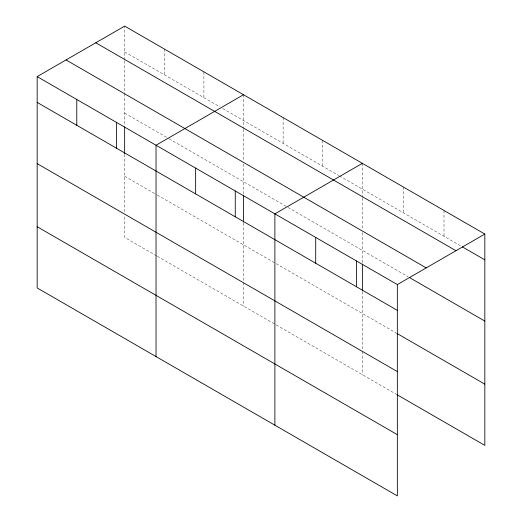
<?xml version="1.0" encoding="UTF-8"?>
<svg xmlns="http://www.w3.org/2000/svg" width="522" height="522" viewBox="0 0 522 522"><rect width="100%" height="100%" fill="white"/><g stroke="black" fill="none" stroke-linecap="round" stroke-linejoin="round"><path stroke-width="0.39" stroke-dasharray="2.61 1.96" d="M124.654 60.761L124.654 92.988M124.654 59.952L124.654 26.1M124.654 51.9L219.879 106.88M222.659 108.485L338.739 175.503M339.437 175.901L460.906 246.032M124.654 113.124L168.443 138.408M169.141 138.813L287.302 207.032M288 207.436L408.119 276.784M124.654 176.208L156.626 194.673M157.324 195.071L275.486 263.297M276.184 263.695L396.159 332.964M156.626 255.897L124.654 237.438L124.654 215.69M157.324 256.302L275.486 324.521M276.184 324.925L396.159 394.188M444.013 210.483L444.013 236.277M403.193 186.915L403.193 212.715M362.372 163.347L362.372 197.199M362.372 198.008L362.372 229.426M362.372 232.649L362.372 263.316M362.372 291.622L362.372 350.516M362.372 351.326L362.372 374.685M322.753 140.47L322.753 166.27M283.133 117.6L283.133 143.393M243.513 94.723L243.513 128.575M243.513 129.384L243.513 160.802M243.513 164.025L243.513 194.693M243.513 222.998L243.513 281.893M243.513 282.702L243.513 306.062M203.893 71.847L203.893 97.647M164.273 48.977L164.273 74.77M124.654 93.79L124.654 126.07M124.654 154.375L124.654 212.467"/><path stroke-width="0.78" d="M37.166 76.61L397.346 284.562L397.346 495.9L37.166 287.948L37.166 76.61L124.654 26.1L484.834 234.052L484.834 445.39L396.857 394.599M243.513 94.723L156.026 145.233L156.026 356.572M362.372 163.347L274.885 213.857L274.885 425.195M397.346 284.562L484.834 234.052M462.316 246.847L484.834 259.845M95.78 42.771L455.967 250.717M66.033 59.945L426.22 267.89M409.529 277.6L484.834 321.076M37.166 102.41L397.346 310.362M396.857 333.369L484.834 384.159M37.166 163.64L397.346 371.586M37.166 226.724L397.346 434.669M362.372 264.125L362.372 290.813M356.526 260.993L356.526 286.793M315.706 237.425L315.706 263.225M243.513 195.502L243.513 222.189M235.265 190.98L235.265 216.78M195.646 168.11L195.646 193.91M124.654 126.879L124.654 153.566M116.406 122.363L116.406 148.157M76.786 99.487L76.786 125.287"/></g></svg>
